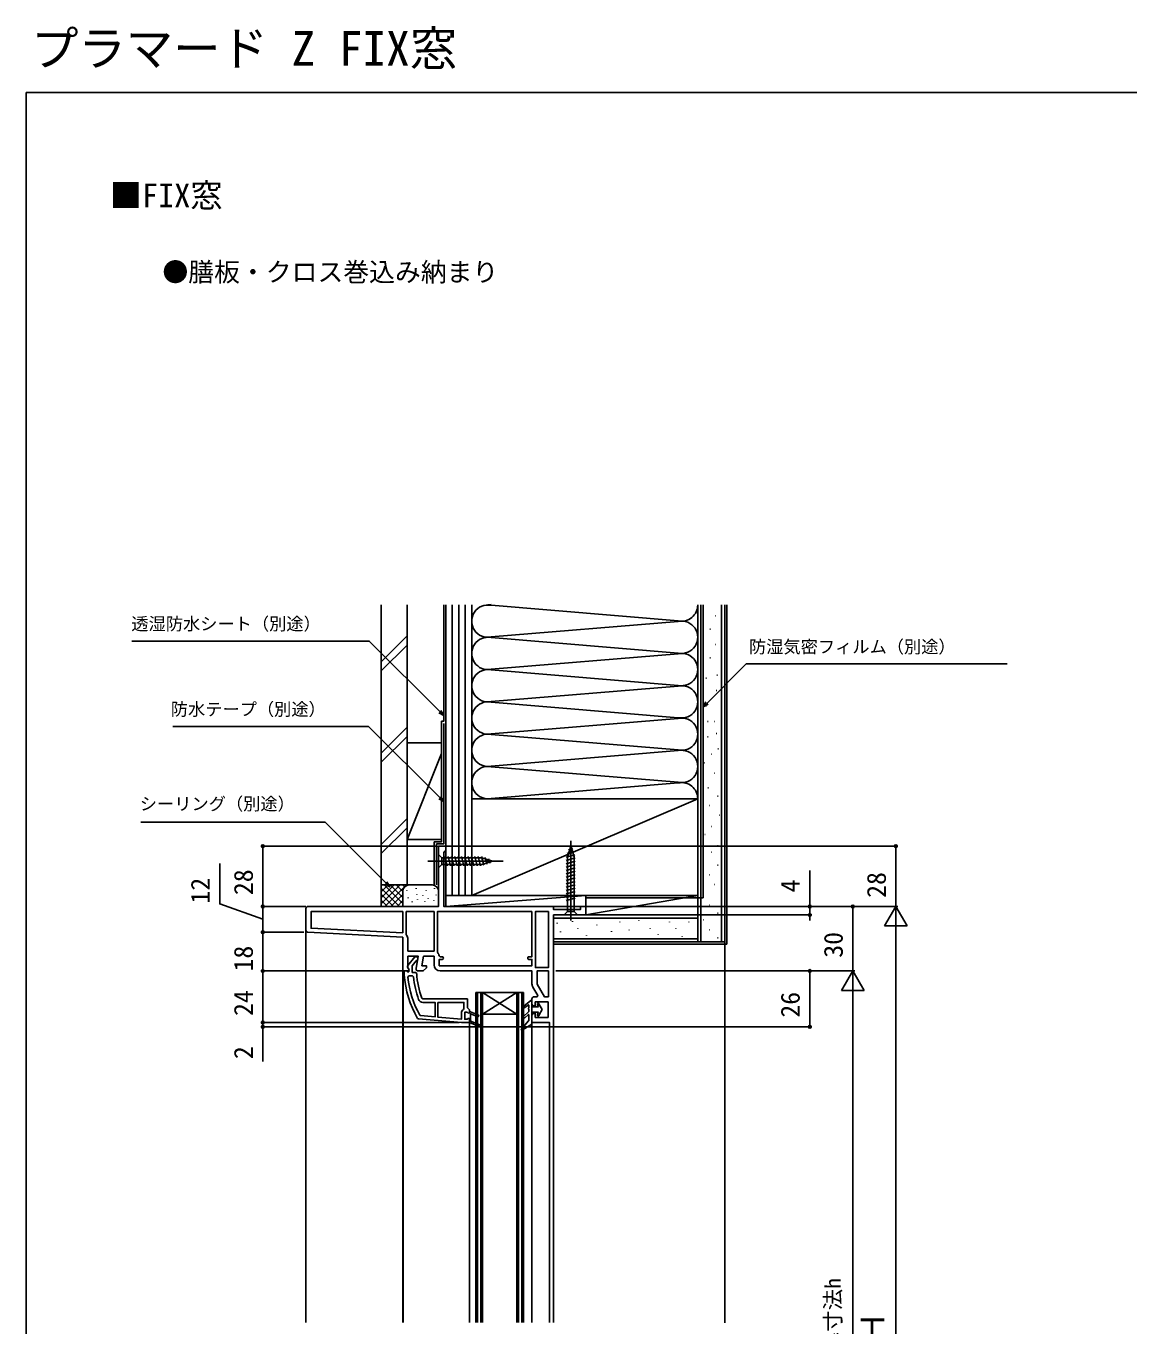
# Model space of a CAD drawing. Units: millimetres, scale not verified. Extents: x -525 to 525, y -783 to 778.
# Drawn here: x -525 to -13, y 174 to 778 of the extents above; entities that cross this region are included whole.
import ezdxf
from ezdxf.enums import TextEntityAlignment as Align

# ---------------------------------------------------------------- set-up
doc = ezdxf.new("R2010")
doc.units = ezdxf.units.MM
doc.header["$LTSCALE"] = 4
for name, color, linetype in [('0-1_USER1', 3, 'Continuous'), ('0-2_YKK_11', 7, 'Continuous'), ('0-3_YKK_12', 2, 'Continuous'), ('0-4_YKK_13', 4, 'Continuous'), ('0-6_YKK_D', 6, 'Continuous'), ('0-7_YKK_ZWAK', 7, 'Continuous'), ('0-8_YSS_K', 3, 'Continuous'), ('0-9_YSS_KE', 3, 'Continuous')]:
    doc.layers.add(name, color=color, linetype=linetype)
doc.styles.add('ＭＳ ゴシック', font='')
doc.styles.get('ＭＳ ゴシック').set_extended_font_data('MS Gothic')

msp = doc.modelspace()

# ---------------------------------------------------------------- linework, layer by layer
at = {"layer": '0-2_YKK_11'}
for p, q in [((-395, 358.349), (-395, 368.4)), ((-341.131, 326.727), (-340.661, 326.4)), ((-290, 324.2), (-290, 326.4)), ((-342.146, 318.918), (-341.753, 318.664))]:
    msp.add_line(p, q, dxfattribs=at)
for points in [[(-394, 369.4), (-333.4, 369.4), (-333.4, 397.4), (-330, 397.4), (-330, 395.5), (-330.5, 395), (-331, 394.5), (-331, 369.4), (-280, 369.4), (-280, 367.9), (-267.5, 367.9), (-267.5, 369.4), (-265, 369.4), (-265, 365.4), (-280, 365.4), (-280, 313.4), (-281.8, 313.4), (-281.8, 315.4), (-290, 315.4), (-290, 318.7)], [(-348.282, 356.035), (-348.4, 356.358), (-348.4, 367), (-335.5, 367)], [(-335.5, 367), (-335.5, 348.6), (-347.6, 348.6), (-347.6, 354.167)], [(-290, 367), (-333.9, 367), (-333.9, 348.2), (-333.762, 347.855)], [(-291.4, 346), (-290, 346), (-290, 367)], [(-343.785, 340.574), (-342.793, 346.2), (-347.6, 346.2), (-347.6, 340.844), (-347.058, 339.976), (-347.377, 339.4), (-350, 339.4), (-350, 355.042), (-394.052, 357.35)], [(-347.587, 341.917), (-344.475, 345.9), (-343, 345.9), (-343, 344.799), (-343.475, 344.299), (-343.845, 344.108), (-345.6, 341.861), (-345.6, 338.7), (-344.029, 338.7), (-343.53, 338.229)], [(-335.5, 342.3), (-335.5, 346.2), (-340.356, 346.2), (-341.132, 341.8), (-339, 341.8), (-339, 340.9), (-340.5, 339.4), (-342.8, 339.4)], [(-333.113, 346.448), (-332.616, 346), (-331.7, 346)], [(-331.7, 344.8), (-333.1, 344.8), (-333.1, 341.8), (-290, 341.8), (-290, 344.8), (-291.4, 344.8)], [(-349.299, 337.552), (-349.3, 337.585), (-349.3, 339.4), (-348.294, 339.4), (-347.798, 338.963), (-347.2, 339), (-347.2, 340.1), (-347.4, 340.5)], [(-290, 333.373), (-290, 339.4), (-332.6, 339.4)], [(-345.013, 336.647), (-345.51, 337.1), (-347.117, 337.1), (-347.615, 336.554)], [(-340.661, 326.4), (-320, 326.4), (-320, 322.3), (-319.5, 321.8), (-319, 321.3), (-319, 320.4), (-318.5, 320.4), (-314.749, 318.87), (-315.051, 318.13), (-318.5, 319.536), (-318.5, 316.062), (-314.252, 314.372)], [(-289, 327.4), (-287.655, 327.4), (-287.327, 327.967), (-289.611, 331.923)], [(-314.252, 314.372), (-318.5, 316.062), (-318.5, 319.536), (-315.051, 318.13), (-314.749, 318.87), (-318.5, 320.4), (-319, 320.4), (-319, 319.9), (-319.59, 319.825), (-320.075, 320.2), (-321.2, 320.2), (-321.2, 317), (-320.075, 317), (-319.59, 317.375), (-319, 317.3), (-319, 315.4), (-314.548, 313.628), (-319, 315.4), (-322.8, 315.4), (-342.727, 317.143), (-343.115, 317.389)], [(-341.753, 318.664), (-335, 318.073), (-335, 324.8), (-340.661, 324.8)], [(-333.8, 324.8), (-321.6, 324.8), (-321.6, 321.891), (-321.831, 321.47)], [(-322.8, 319.7), (-322.8, 317.006), (-333.8, 317.968), (-333.8, 324.8)], [(-289, 319.7), (-288.5, 319.7), (-288.5, 317.8), (-282.5, 317.8), (-282.5, 325), (-288.5, 325), (-288.5, 323.2), (-289, 323.2)]]:
    msp.add_lwpolyline(points, dxfattribs=at)
for points in [[(-350, 357.044), (-392.6, 359.277), (-392.6, 367), (-350, 367)], [(-282.4, 367), (-282.4, 341), (-288.4, 341), (-288.4, 367)], [(-282.4, 339.4), (-282.4, 327.4), (-284.229, 327.4), (-287.6, 333.239), (-287.6, 339.4)]]:
    msp.add_lwpolyline(points, close=True, dxfattribs=at)
for centre, radius, start, end in [((-394, 368.4), 1, 90.00001, 179.99999), ((-394, 358.349), 1, 180, 266.99997), ((-350.5, 354.167), 2.9, 359.99999, 40.11919), ((-335.5, 346.2), 2.4, 5.9378, 43.60284), ((-331.7, 345.4), 0.6, 269.99999, 90.00001), ((-291.4, 345.4), 0.6, 89.99999, 270.00001), ((-346.8, 341.3), 1, 141.91328, 233.13011), ((-342.8, 340.4), 1, 170.00002, 270), ((-303.4, 340.6), 40.2, 183.3806, 200.18717), ((-332.6, 342.3), 2.9, 180.00001, 269.99999), ((-303.4, 340.6), 46, 183.79937, 210.30371), ((-303.4, 340.6), 44.4, 185.22781, 209.23073), ((-303.4, 340.6), 41.8, 185.42614, 200.1872), ((-287.1, 333.373), 2.9, 179.99998, 209.99999), ((-340.661, 326.9), 2.1, 200.18716, 270), ((-289, 326.4), 1, 90.00001, 179.99999), ((-320.7, 319.7), 2.1, 122.57896, 179.99999), ((-289, 324.2), 1, 180.00001, 269.99999), ((-314.4, 314), 0.4, 248.30059, 68.30061), ((-314.4, 314), 0.4, 248.30059, 68.30061), ((-289, 318.7), 1, 90.00001, 179.99999)]:
    msp.add_arc(centre, radius, start, end, dxfattribs=at)
at = {"layer": '0-3_YKK_12'}
for p, q in [((-395, 358.349), (-395, 176.073)), ((-350, 176.073), (-350, 339.9)), ((-349.8, 176.073), (-349.799, 339.4)), ((-294, 329.4), (-316, 329.4)), ((-316, 329.4), (-316, 176.073)), ((-315.3, 329.4), (-315.3, 176.073)), ((-313.7, 329.4), (-313.7, 176.073)), ((-297, 329.4), (-313, 319.4)), ((-313, 329.4), (-313, 176.073)), ((-297, 329.4), (-297, 176.073)), ((-296.3, 329.4), (-296.3, 176.073)), ((-294.7, 329.4), (-294.7, 176.073)), ((-294, 329.4), (-294, 176.073)), ((-319, 315.401), (-319, 176.073)), ((-290, 315.9), (-290, 176.073)), ((-281.8, 313.9), (-281.8, 176.073)), ((-280, 313.9), (-280, 176.073))]:
    msp.add_line(p, q, dxfattribs=at)
msp.add_lwpolyline([(-313, 329.4), (-297, 319.4), (-313, 319.4)], dxfattribs=at)
at = {"layer": '0-4_YKK_13'}
for p, q in [((-272, 362.9), (-272.001, 399.9)), ((-333.4, 393.5), (-333.4, 387.3)), ((-333.4, 393.5), (-331.85, 391.95)), ((-274.1, 392.333), (-270.159, 393.389)), ((-273.647, 394.008), (-270.611, 394.821)), ((-272, 397.4), (-273.55, 392.484)), ((-273.112, 395.704), (-271.062, 396.253)), ((-272, 397.4), (-270.45, 392.484)), ((-272, 397.4), (-270.45, 392.484)), ((-338.4, 390.4), (-303.4, 390.4)), ((-333.4, 387.3), (-331.85, 388.85)), ((-313.316, 391.95), (-331.85, 391.95)), ((-331.85, 391.95), (-331.85, 388.85)), ((-331.85, 388.85), (-313.316, 388.85)), ((-329.424, 388.3), (-330.549, 392.5)), ((-327.871, 388.3), (-328.996, 392.5)), ((-326.318, 388.3), (-327.443, 392.5)), ((-324.765, 388.3), (-325.89, 392.5)), ((-323.212, 388.3), (-324.337, 392.5)), ((-321.659, 388.3), (-322.784, 392.5)), ((-320.106, 388.3), (-321.231, 392.5)), ((-318.553, 388.3), (-319.679, 392.5)), ((-317, 388.3), (-318.126, 392.5)), ((-315.447, 388.3), (-316.573, 392.5)), ((-313.894, 388.3), (-315.02, 392.5)), ((-312.411, 388.559), (-313.467, 392.5)), ((-308.4, 390.4), (-313.316, 391.95)), ((-308.4, 390.4), (-313.316, 388.85)), ((-310.979, 389.01), (-311.792, 392.046)), ((-309.547, 389.462), (-310.096, 391.512)), ((-274.1, 390.78), (-269.9, 391.906)), ((-274.1, 389.227), (-269.9, 390.353)), ((-274.1, 387.674), (-269.9, 388.8)), ((-274.1, 386.121), (-269.9, 387.247)), ((-273.55, 366.95), (-273.55, 392.484)), ((-270.45, 366.95), (-270.45, 392.484)), ((-274.1, 384.568), (-269.9, 385.694)), ((-274.1, 383.016), (-269.9, 384.141)), ((-274.1, 381.463), (-269.9, 382.588)), ((-274.1, 379.91), (-269.9, 381.035)), ((-274.1, 378.357), (-269.9, 379.482)), ((-274.1, 376.804), (-269.9, 377.929)), ((-274.1, 375.251), (-269.9, 376.376)), ((-274.1, 373.698), (-269.9, 374.824)), ((-274.1, 372.145), (-269.9, 373.271)), ((-275.1, 365.4), (-273.55, 366.95)), ((-291.564, 320.441), (-293.872, 318.293)), ((-293.846, 323.015), (-290.484, 325.637)), ((-291.823, 323.573), (-293.355, 322.384)), ((-291.5, 322.122), (-291.5, 323.415)), ((-291.5, 320.587), (-291.5, 321.722)), ((-290, 325.4), (-290, 314.7)), ((-286.945, 322.7), (-290, 322.7)), ((-286.945, 320.2), (-290, 320.2)), ((-287.5, 323.768), (-287.5, 324)), ((-286.945, 322.7), (-287.446, 323.568)), ((-286.945, 320.2), (-287.446, 319.332)), ((-286.7, 323.875), (-286.7, 324)), ((-285.3, 321.45), (-286.7, 323.875)), ((-285.3, 321.45), (-286.7, 319.025)), ((-291.548, 316.244), (-294.928, 312.295)), ((-290, 314.7), (-294.54, 311.846)), ((-291.836, 319.095), (-293.328, 317.707)), ((-291.5, 316.374), (-291.5, 318.948)), ((-287.5, 318.9), (-287.5, 319.132)), ((-286.7, 318.9), (-286.7, 319.025))]:
    msp.add_line(p, q, dxfattribs=at)
msp.add_lwpolyline([(-275.1, 365.4), (-268.9, 365.4), (-270.45, 366.95), (-273.55, 366.95)], dxfattribs=at)
for centre, radius, start, end in [((-293.6, 322.7), 0.4, 127.94551, 307.81232), ((-291.7, 323.415), 0.2, 0, 127.81232), ((-291.5, 321.922), 0.2, 90, 270), ((-291.7, 320.587), 0.2, 312.9326, 0), ((-290.3, 325.4), 0.3, 0, 127.94551), ((-287.1, 324), 0.4, 0, 180), ((-287.1, 323.768), 0.4, 180, 210), ((-293.6, 318), 0.4, 132.9326, 312.9326), ((-291.7, 318.948), 0.2, 0, 132.9326), ((-291.7, 316.374), 0.2, 319.43895, 0), ((-287.1, 319.132), 0.4, 150, 180), ((-287.1, 318.9), 0.4, 180, 0), ((-294.7, 312.1), 0.3, 139.43895, 302.15282)]:
    msp.add_arc(centre, radius, start, end, dxfattribs=at)
at = {"layer": '0-6_YKK_D'}
for p, q in [((-333.9, 397.4), (-416, 397.4)), ((-415, 369.4), (-415, 397.4)), ((-329.5, 397.4), (-120, 397.4)), ((-121, 369.4), (-121, 397.4)), ((-161, 369.4), (-161, 386.068)), ((-395, 369.4), (-416, 369.4)), ((-398, 369.4), (-416, 369.4)), ((-415, 369.4), (-415, 357.4)), ((-265.25, 369.4), (-120, 369.4)), ((-265.25, 369.4), (-120, 369.4)), ((-264, 369.4), (-140, 369.4)), ((-263, 369.4), (-160, 369.4)), ((-161, 365.4), (-161, 369.4)), ((-141, 369.4), (-141, 339.4)), ((-121, 369.4), (-126.25, 360.307)), ((-121, 369.4), (-115.75, 360.307)), ((-121, 369.4), (-121, 351.213)), ((-264.5, 365.4), (-160, 365.4)), ((-161, 365.4), (-161, 362.85)), ((-396, 357.4), (-416, 357.4)), ((-397, 357.4), (-416, 357.4)), ((-415, 357.4), (-415, 339.4)), ((-126.25, 360.307), (-115.75, 360.307)), ((-121, -10.1), (-121, 358.9)), ((-350.5, 339.4), (-416, 339.4)), ((-351.5, 339.4), (-416, 339.4)), ((-415, 339.4), (-415, 315.402)), ((-278.9, 339.4), (-140, 339.4)), ((-277.9, 339.4), (-140, 339.4)), ((-252, 339.4), (-160, 339.4)), ((-161, 339.4), (-161, 313.4)), ((-141, 339.4), (-146.25, 330.307)), ((-141, 339.4), (-135.75, 330.307)), ((-141, 339.4), (-141, 321.213)), ((-146.25, 330.307), (-135.75, 330.307)), ((-141, 29.9), (-141, 328.9)), ((-323.822, 315.402), (-416, 315.402)), ((-381.024, 315.401), (-416, 315.401)), ((-415, 315.401), (-415, 317.951)), ((-415, 315.401), (-415, 313.4)), ((-282.3, 313.4), (-416, 313.4)), ((-415, 313.4), (-415, 297.345)), ((-279.5, 313.4), (-160, 313.4))]:
    msp.add_line(p, q, dxfattribs=at)
for points in [[(-331, 458.056), (-332.803, 459.859), (-365.587, 492.642), (-475.796, 492.642)], [(-210.5, 462.067), (-208.697, 463.871), (-190.576, 481.992), (-69.262, 481.992)], [(-332.32, 460.342), (-331, 458.056), (-333.286, 459.376)], [(-208.214, 463.387), (-210.5, 462.067), (-209.18, 464.354)], [(-331, 418.101), (-332.803, 419.904), (-365.85, 452.951), (-456.798, 452.951)], [(-332.32, 420.387), (-331, 418.101), (-333.286, 419.421)], [(-356.086, 378.464), (-357.889, 380.267), (-386.129, 408.508), (-471.609, 408.508)], [(-415, 363.4), (-435, 370.545), (-435, 389.272)], [(-357.406, 380.75), (-356.086, 378.464), (-358.372, 379.784)]]:
    msp.add_lwpolyline(points, dxfattribs=at)
for centre in [(-415, 397.4), (-121, 397.4), (-415, 369.4), (-415, 369.4), (-161, 369.4), (-141, 369.4), (-161, 365.4), (-415, 357.4), (-415, 357.4), (-415, 339.4), (-415, 339.4), (-161, 339.4), (-415, 315.402), (-415, 315.401), (-415, 313.4), (-161, 313.4)]:
    msp.add_circle(centre, 0.637, dxfattribs=at)
at = {"layer": '0-7_YKK_ZWAK'}
for q in [(-525, -782.6), (525, 747.4)]:
    msp.add_line((-525, 747.4), q, dxfattribs=at)
at = {"layer": '0-8_YSS_K'}
for p, q in [((-330, 509.4), (-330, 374.4)), ((-327, 509.4), (-327, 374.4)), ((-324, 509.4), (-324, 374.4)), ((-321, 509.4), (-321, 374.4)), ((-318, 419.4), (-318, 509.4)), ((-318, 374.4), (-318, 509.4)), ((-222.032, 502.058), (-308.968, 509.242)), ((-211.5, 352.9), (-211.5, 509.4)), ((-202, 352.9), (-202, 509.4)), ((-199.5, 509.4), (-199.5, 351.9)), ((-308.968, 494.558), (-222.032, 501.742)), ((-204.765, 504.372), (-204.565, 504.372)), ((-207.36, 498.144), (-207.16, 498.144)), ((-360, 483.038), (-348, 495.038)), ((-360, 478.795), (-348, 490.795)), ((-308.968, 494.242), (-222.032, 487.058)), ((-204.765, 491.11), (-204.565, 491.11)), ((-222.032, 486.742), (-308.968, 479.558)), ((-213, 483.123), (-213, 419.4)), ((-207.36, 484.883), (-207.16, 484.883)), ((-222.032, 472.058), (-308.968, 479.242)), ((-308.968, 464.558), (-222.032, 471.742)), ((-209.219, 475.349), (-209.019, 475.349)), ((-204.083, 476.773), (-203.883, 476.773)), ((-204.417, 469.747), (-204.217, 469.747)), ((-222.032, 457.058), (-308.968, 464.242)), ((-209.219, 462.544), (-209.019, 462.544)), ((-308.968, 449.558), (-222.032, 456.742)), ((-208.418, 455.341), (-208.218, 455.341)), ((-205.217, 455.341), (-205.017, 455.341)), ((-360, 440.611), (-348, 452.611)), ((-360, 436.369), (-348, 448.369)), ((-308.968, 449.242), (-222.032, 442.058)), ((-208.418, 448.139), (-208.218, 448.139)), ((-204.417, 449.739), (-204.217, 449.739)), ((-332, 445.4), (-348, 445.4)), ((-348, 400.4), (-348, 445.4)), ((-330, 445.4), (-330, 400.4)), ((-222.032, 441.742), (-308.968, 434.558)), ((-203.616, 442.536), (-203.416, 442.536)), ((-332, 440.4), (-348, 400.4)), ((-210.019, 436.134), (-209.819, 436.134)), ((-206.818, 440.135), (-206.618, 440.135)), ((-308.968, 434.242), (-222.032, 427.058)), ((-205.217, 431.332), (-205.017, 431.332)), ((-308.968, 419.558), (-222.032, 426.742)), ((-208.277, 424.401), (-208.077, 424.401)), ((-213, 419.4), (-318, 374.4)), ((-203.801, 420.671), (-203.601, 420.671)), ((-207.531, 416.195), (-207.331, 416.195)), ((-203.055, 411.719), (-202.855, 411.719)), ((-348, 410.185), (-360, 398.185)), ((-360, 393.942), (-348, 405.942)), ((-206.785, 406.497), (-206.585, 406.497)), ((-348, 400.4), (-332, 400.4)), ((-209.769, 402.768), (-209.569, 402.768)), ((-206.785, 394.562), (-206.585, 394.562)), ((-203.801, 397.546), (-203.601, 397.546)), ((-210.515, 391.578), (-210.315, 391.578)), ((-203.801, 388.594), (-203.601, 388.594)), ((-207.531, 384.118), (-207.331, 384.118)), ((-360, 379.4), (-360, 369.4)), ((-347, 379.4), (-360, 379.4)), ((-360, 370.542), (-351.142, 379.4)), ((-360, 373.371), (-353.971, 379.4)), ((-360, 376.199), (-356.799, 379.4)), ((-360, 379.027), (-359.627, 379.4)), ((-360, 377.885), (-351.515, 369.4)), ((-360, 375.057), (-354.343, 369.4)), ((-358.686, 379.4), (-350, 370.714)), ((-358.314, 369.4), (-348.314, 379.4)), ((-355.858, 379.4), (-350, 373.542)), ((-355.485, 369.4), (-350, 374.885)), ((-353.029, 379.4), (-350, 376.371)), ((-350.201, 379.4), (-349.219, 378.418)), ((-350, 376.4), (-350, 369.4)), ((-348.172, 376.595), (-348.172, 376.795)), ((-347.373, 379.4), (-347.352, 379.379)), ((-336.4, 379.4), (-347, 379.4)), ((-343.833, 377.596), (-343.833, 377.796)), ((-343.499, 374.926), (-343.499, 375.126)), ((-340.706, 374.323), (-340.706, 374.523)), ((-339.159, 376.595), (-339.159, 376.795)), ((-335.318, 377.596), (-335.318, 377.796)), ((-334.486, 374.592), (-334.486, 374.792)), ((-333.4, 376.4), (-333.4, 369.9)), ((-265, 374.4), (-330, 369.4)), ((-318, 374.4), (-330, 374.4)), ((-213, 374.4), (-265, 365.4)), ((-210.515, 375.166), (-210.315, 375.166)), ((-205.293, 379.642), (-205.093, 379.642)), ((-360, 372.228), (-357.172, 369.4)), ((-352.657, 369.4), (-349.982, 372.075)), ((-347.505, 373.257), (-347.505, 373.457)), ((-345.674, 371.401), (-345.674, 371.601)), ((-343.165, 372.589), (-343.165, 372.789)), ((-339.745, 371.616), (-339.745, 371.816)), ((-338.158, 372.923), (-338.158, 373.123)), ((-335.651, 371.92), (-335.651, 372.12)), ((-207.531, 369.944), (-207.331, 369.944)), ((-213, 363.9), (-280, 363.9)), ((-271.136, 362.284), (-271.136, 362.484)), ((-240.319, 362.845), (-240.319, 363.045)), ((-210.515, 363.23), (-210.315, 363.23)), ((-203.801, 366.214), (-203.601, 366.214)), ((-278.339, 361.483), (-278.339, 361.683)), ((-276.739, 357.482), (-276.739, 357.682)), ((-268.735, 359.082), (-268.735, 359.282)), ((-259.932, 360.683), (-259.932, 360.883)), ((-253.001, 357.623), (-253.001, 357.823)), ((-249.271, 362.099), (-249.271, 362.299)), ((-244.795, 358.369), (-244.795, 358.569)), ((-235.097, 359.115), (-235.097, 359.315)), ((-231.368, 356.131), (-231.368, 356.331)), ((-226.146, 362.099), (-226.146, 362.299)), ((-223.162, 359.115), (-223.162, 359.315)), ((-217.194, 362.099), (-217.194, 362.299)), ((-207.531, 358.509), (-207.331, 358.509)), ((-213, 354.4), (-280, 354.4)), ((-280, 351.9), (-199.5, 351.9)), ((-264.734, 355.881), (-264.734, 356.081)), ((-220.178, 355.385), (-220.178, 355.585)), ((-203.801, 354.779), (-203.601, 354.779)), ((-200.5, 175.9), (-200.5, 352.9))]:
    msp.add_line(p, q, dxfattribs=at)
for points in [[(-265, 369.4), (-330, 369.4), (-330, 374.4), (-265, 374.4)], [(-265, 374.4), (-213, 374.4), (-213, 365.4), (-265, 365.4)]]:
    msp.add_lwpolyline(points, close=True, dxfattribs=at)
for centre, radius, start, end in [((-310.5, 501.9), 7.5, 78.21649, 281.78353), ((-310.5, 516.9), 7.5, 269.93584, 281.78353), ((-220.5, 509.4), 7.5, 258.21646, 0.00003), ((-220.5, 494.4), 7.5, 258.21646, 101.78354), ((-310.5, 486.9), 7.5, 78.21649, 281.78353), ((-220.5, 479.4), 7.5, 258.21646, 101.78354), ((-310.5, 471.9), 7.5, 78.21648, 281.78353), ((-220.5, 464.4), 7.5, 258.21646, 101.78354), ((-310.5, 456.9), 7.5, 78.21649, 281.78353), ((-220.5, 449.4), 7.5, 258.21646, 101.78354), ((-310.5, 441.9), 7.5, 78.21649, 281.78353), ((-220.5, 434.4), 7.5, 258.21646, 101.78354), ((-310.5, 426.9), 7.5, 78.21649, 281.78353), ((-220.5, 419.4), 7.5, 0, 101.78354), ((-347, 376.4), 3, 90, 180), ((-336.4, 376.4), 3, 0, 90)]:
    msp.add_arc(centre, radius, start, end, dxfattribs=at)
at = {"layer": '0-9_YSS_KE'}
for p, q in [((-360, 509.4), (-360, 379.4)), ((-348, 509.4), (-348, 379.4)), ((-213, 509.4), (-213, 352.9)), ((-210.5, 373.4), (-210.5, 509.4)), ((-335.4, 399.4), (-335.4, 379.4)), ((-334.4, 398.4), (-334.4, 379.4)), ((-348, 379.4), (-360, 379.4)), ((-210.5, 373.4), (-265, 373.4)), ((-280, 352.9), (-213, 352.9))]:
    msp.add_line(p, q, dxfattribs=at)
for points in [[(-335.4, 399.4), (-332, 399.4), (-332, 455.4), (-331, 455.4), (-331, 509.4)], [(-200.5, 509.4), (-200.5, 352.9), (-213, 352.9)], [(-334.4, 398.4), (-331, 398.4), (-331, 454.4)], [(-280, 365.4), (-213, 365.4), (-213, 352.9)]]:
    msp.add_lwpolyline(points, dxfattribs=at)
msp.add_lwpolyline([(-318, 419.4), (-318, 374.4), (-213, 374.4), (-213, 419.4)], close=True, dxfattribs=at)

# ---------------------------------------------------------------- texts
at = {"layer": '0-1_USER1', "style": 'ＭＳ ゴシック'}
for s, height, p in [('プラマード Z FIX窓', 16.13, (-522.625, 755.025)), ('■FIX窓', 11, (-486.153, 690.849)), ('●膳板・クロス巻込み納まり', 8.798, (-461.636, 657.036))]:
    msp.add_text(s, height=height, dxfattribs=at).set_placement(p, align=Align.BOTTOM_LEFT)
at = {"layer": '0-6_YKK_D', "style": 'ＭＳ ゴシック'}
for s, p in [('透湿防水シート（別途）', (-476.081, 495.961)), ('防湿気密フィルム（別途）', (-189.226, 485.31)), ('防水テープ（別途）', (-457.767, 456.289)), ('シーリング（別途）', (-472.147, 412.352))]:
    msp.add_text(s, height=5.865, dxfattribs=at).set_placement(p, align=Align.BOTTOM_LEFT)
for s, height, p in [('12', 8.798, (-437, 370.704)), ('28', 8.798, (-417, 374.639)), ('4', 8.798, (-163, 375.886)), ('28', 8.798, (-123, 373.364)), ('30', 8.798, (-143, 345.55)), ('18', 8.798, (-417, 339.161)), ('24', 8.798, (-417, 318.503)), ('26', 8.798, (-163, 317.707)), ('2', 8.798, (-417, 298.459)), ('内法基準寸法h', 7.331, (-144.364, 131.73)), ('Ｈ', 11, (-123, 166.048))]:
    msp.add_text(s, height=height, rotation=90, dxfattribs=at).set_placement(p, align=Align.BOTTOM_LEFT)

doc.saveas('drawing.dxf')
